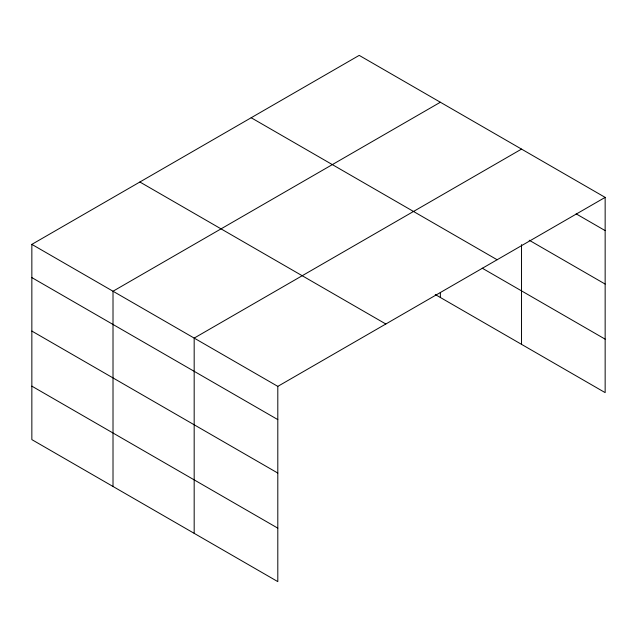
<?xml version="1.0" encoding="UTF-8"?>
<svg xmlns="http://www.w3.org/2000/svg" width="637" height="637" viewBox="0 0 637 637"><rect width="100%" height="100%" fill="white"/><g stroke="black" fill="none" stroke-linecap="round" stroke-linejoin="round"><path stroke-width="0.96" d="M31.85 244.377L277.804 386.372L277.804 581.621L31.85 439.618L31.85 244.377L359.196 55.379L605.15 197.382L605.15 392.623L435.238 294.525M440.366 102.239L113.012 291.236L113.012 486.477M521.528 149.098L194.174 338.096L194.174 533.336M277.804 386.372L605.15 197.382M576.135 213.849L605.15 230.602M529.204 240.221L605.15 284.07M251.177 117.749L497.123 259.745M482.225 268.185L605.15 339.155M139.877 182.007L385.823 324.002M31.85 277.597L277.804 419.6M31.85 331.065L277.804 473.06M31.85 386.149L277.804 528.153M521.528 244.64L521.528 344.346M440.366 292.534L440.366 297.487"/></g></svg>
